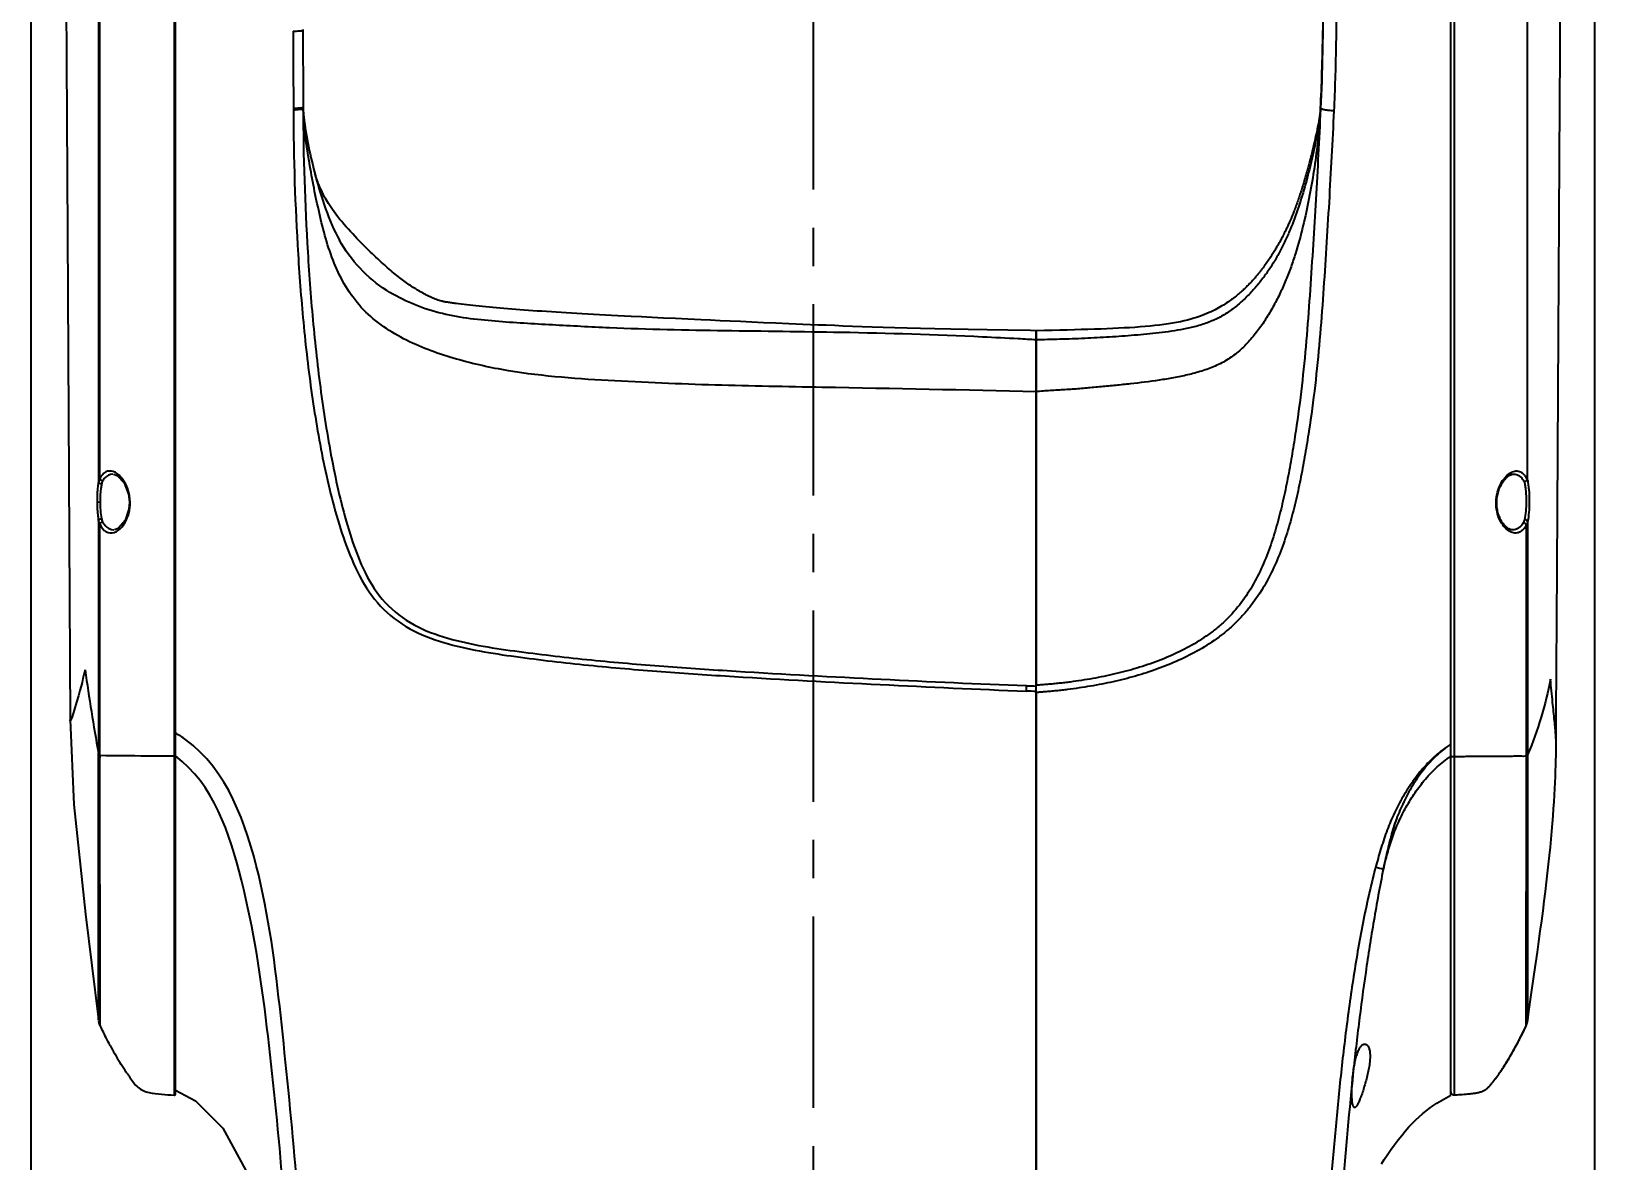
# Model space of a CAD drawing. Header units: millimetres. Extents: x 4086 to 8300, y 123 to 1549.
# Drawn here: x 7121.6 to 7182.9, y 770.7 to 814.9 of the extents above; entities that cross this region are included whole.
import ezdxf

# ---------------------------------------------------------------- set-up
doc = ezdxf.new("R2010")
doc.units = ezdxf.units.MM
doc.linetypes.add('CENTER', pattern=[0.6, 0.375, -0.075, 0.075, -0.075])
for name, color, linetype in [('中心线', 7, 'Continuous'), ('外形图', 7, 'Continuous'), ('尺寸标注', 7, 'Continuous')]:
    doc.layers.add(name, color=color, linetype=linetype)
doc.styles.add('思源黑', font='SourceHanSansCN-Normal.ttf')
doc.dimstyles.new('尺寸标注_1_4比例', dxfattribs={"dimtxt": 7, "dimasz": 6, "dimexe": 2, "dimexo": 1.5, "dimgap": 1, "dimtad": 1, "dimdec": 1, "dimlfac": 4, "dimdsep": 46, "dimtxsty": '思源黑', "dimcen": 0.09, "dimadec": 0, "dimazin": 0, "dimtp": 0.01, "dimtm": 0.01, "dimtfac": 1, "dimtdec": 1, "dimtofl": 0, "dimtmove": 0, "dimatfit": 3, "dimfxl": 1, "dimtolj": 1, "dimarcsym": 0})

# ---------------------------------------------------------------- blocks, each defined once
blk = doc.blocks.new('*D990')
at = {"layer": 'Defpoints', "color": 0}
for p in [(7182.866, 882.152), (7182.866, 707.18), (7121.564, 706.117)]:
    blk.add_point(p, dxfattribs=at)
at = {"layer": '尺寸标注', "color": 0, "lineweight": -2}
for p, q in [((7121.564, 707.617), (7121.564, 884.152)), ((7182.866, 708.68), (7182.866, 884.152)), ((7127.564, 882.152), (7176.866, 882.152))]:
    blk.add_line(p, q, dxfattribs=at)
at = {"layer": '尺寸标注', "color": 0}
for points in [[(7127.564, 883.152), (7127.564, 881.152), (7121.564, 882.152)], [(7176.866, 881.152), (7176.866, 883.152), (7182.866, 882.152)]]:
    blk.add_solid(points, dxfattribs=at)
at = {"layer": '尺寸标注', "color": 0, "insert": (7152.215, 886.777), "char_height": 7, "attachment_point": 5, "style": '思源黑'}
blk.add_mtext('\\A1;245.2', dxfattribs=at)

msp = doc.modelspace()

# ---------------------------------------------------------------- linework, layer by layer
at = {"layer": '中心线', "linetype": 'CENTER', "ltscale": 20}
msp.add_line((7152.2176, 840.2368), (7152.2176, 620.6318), dxfattribs=at)
at = {"layer": '外形图'}
for p, q in [((7127.1654, 844.8598), (7127.1654, 773.2327)), ((7127.2176, 773.2833), (7127.2176, 844.859)), ((7177.2176, 773.2315), (7177.2176, 844.8616)), ((7177.3491, 844.8563), (7177.3491, 786.5014)), ((7124.1989, 830.6797), (7124.2013, 797.2666)), ((7124.2522, 797.4026), (7124.2503, 820.2984)), ((7131.8432, 811.9241), (7131.8436, 811.8641)), ((7132.2252, 811.9844), (7132.2256, 811.9243)), ((7172.0855, 811.6483), (7172.0808, 811.6183)), ((7172.0894, 811.6745), (7172.0855, 811.6483)), ((7172.093, 811.6996), (7172.0894, 811.6745)), ((7172.0961, 811.7212), (7172.093, 811.6996)), ((7172.0989, 811.742), (7172.0961, 811.7212)), ((7172.1012, 811.7598), (7172.0989, 811.742)), ((7172.1034, 811.7769), (7172.1012, 811.7598)), ((7172.1054, 811.7934), (7172.1034, 811.7769)), ((7172.1171, 811.9243), (7172.1044, 811.6589)), ((7172.107, 811.8072), (7172.1054, 811.7934)), ((7172.1084, 811.8204), (7172.107, 811.8072)), ((7172.1098, 811.833), (7172.1084, 811.8204)), ((7172.117, 811.9229), (7172.1095, 811.7811)), ((7172.111, 811.8448), (7172.1098, 811.833)), ((7172.1119, 811.8544), (7172.111, 811.8448)), ((7172.1128, 811.8635), (7172.1119, 811.8544)), ((7172.1135, 811.8721), (7172.1128, 811.8635)), ((7172.1147, 811.8865), (7172.1135, 811.8721)), ((7172.1157, 811.9009), (7172.1147, 811.8865)), ((7172.1166, 811.9138), (7172.1157, 811.9009)), ((7171.9764, 811.0561), (7171.9636, 810.9952)), ((7171.9885, 811.1151), (7171.9764, 811.0561)), ((7171.9999, 811.1719), (7171.9885, 811.1151)), ((7172.0115, 811.2303), (7171.9999, 811.1719)), ((7172.0222, 811.2858), (7172.0115, 811.2303)), ((7172.0323, 811.3388), (7172.0222, 811.2858)), ((7172.0417, 811.3894), (7172.0323, 811.3388)), ((7172.0505, 811.4381), (7172.0417, 811.3894)), ((7172.0587, 811.4848), (7172.0505, 811.4381)), ((7172.0658, 811.5264), (7172.0587, 811.4848)), ((7172.072, 811.5632), (7172.0658, 811.5264)), ((7172.0758, 811.5869), (7172.072, 811.5632)), ((7172.0808, 811.6183), (7172.0758, 811.5869)), ((7171.8424, 810.4542), (7171.8259, 810.3849)), ((7171.8584, 810.5221), (7171.8424, 810.4542)), ((7171.8751, 810.5942), (7171.8584, 810.5221)), ((7171.8913, 810.6649), (7171.8751, 810.5942)), ((7171.9069, 810.7341), (7171.8913, 810.6649)), ((7171.9219, 810.8018), (7171.9069, 810.7341)), ((7171.9364, 810.8679), (7171.9219, 810.8018)), ((7171.9503, 810.9324), (7171.9364, 810.8679)), ((7171.9636, 810.9952), (7171.9503, 810.9324)), ((7171.6818, 809.8117), (7171.6633, 809.7417)), ((7171.6998, 809.8804), (7171.6818, 809.8117)), ((7171.719, 809.9546), (7171.6998, 809.8804)), ((7171.7376, 810.0272), (7171.719, 809.9546)), ((7171.7556, 810.0983), (7171.7376, 810.0272)), ((7171.7729, 810.1678), (7171.7556, 810.0983)), ((7171.7912, 810.2418), (7171.7729, 810.1678)), ((7171.8089, 810.3142), (7171.7912, 810.2418)), ((7171.8259, 810.3849), (7171.8089, 810.3142)), ((7132.6873, 809.3658), (7132.6859, 809.3708)), ((7132.6936, 809.3445), (7132.6873, 809.3658)), ((7171.5112, 809.1951), (7171.4927, 809.1318)), ((7171.5316, 809.2656), (7171.5112, 809.1951)), ((7171.5515, 809.3353), (7171.5316, 809.2656)), ((7171.5667, 809.389), (7171.5515, 809.3353)), ((7171.5858, 809.4571), (7171.5667, 809.389)), ((7171.6045, 809.5244), (7171.5858, 809.4571)), ((7171.6246, 809.598), (7171.6045, 809.5244)), ((7171.6442, 809.6705), (7171.6246, 809.598)), ((7171.6633, 809.7417), (7171.6442, 809.6705)), ((7171.324, 808.5879), (7171.307, 808.5364)), ((7171.3434, 808.6475), (7171.324, 808.5879)), ((7171.3624, 808.7066), (7171.3434, 808.6475)), ((7171.381, 808.7653), (7171.3624, 808.7066)), ((7171.3993, 808.8234), (7171.381, 808.7653)), ((7171.4172, 808.8812), (7171.3993, 808.8234)), ((7171.4347, 808.9385), (7171.4172, 808.8812)), ((7171.4544, 809.0034), (7171.4347, 808.9385)), ((7171.4737, 809.0679), (7171.4544, 809.0034)), ((7171.4927, 809.1318), (7171.4737, 809.0679)), ((7171.1094, 807.9792), (7171.0901, 807.9288)), ((7171.128, 808.0286), (7171.1094, 807.9792)), ((7171.1461, 808.077), (7171.128, 808.0286)), ((7171.1636, 808.1246), (7171.1461, 808.077)), ((7171.1807, 808.1714), (7171.1636, 808.1246)), ((7171.1973, 808.2175), (7171.1807, 808.1714)), ((7171.2167, 808.2721), (7171.1973, 808.2175)), ((7171.2356, 808.326), (7171.2167, 808.2721)), ((7171.254, 808.3793), (7171.2356, 808.326)), ((7171.2721, 808.4321), (7171.254, 808.3793)), ((7171.2897, 808.4845), (7171.2721, 808.4321)), ((7171.307, 808.5364), (7171.2897, 808.4845)), ((7170.8477, 807.3493), (7170.8293, 807.3089)), ((7170.8656, 807.389), (7170.8477, 807.3493)), ((7170.8829, 807.4279), (7170.8656, 807.389)), ((7170.8998, 807.4661), (7170.8829, 807.4279)), ((7170.9161, 807.5036), (7170.8998, 807.4661)), ((7170.9372, 807.5525), (7170.9161, 807.5036)), ((7170.9575, 807.6003), (7170.9372, 807.5525)), ((7170.9771, 807.647), (7170.9575, 807.6003)), ((7171.0188, 807.7486), (7171.0007, 807.704)), ((7171.0364, 807.7923), (7171.0188, 807.7486)), ((7171.0535, 807.8352), (7171.0364, 807.7923)), ((7171.07, 807.8773), (7171.0535, 807.8352)), ((7171.0901, 807.9288), (7171.07, 807.8773)), ((7170.5518, 806.7513), (7170.5326, 806.7157)), ((7170.5706, 806.7863), (7170.5518, 806.7513)), ((7170.5889, 806.8207), (7170.5706, 806.7863)), ((7170.6068, 806.8547), (7170.5889, 806.8207)), ((7170.6242, 806.8882), (7170.6068, 806.8547)), ((7170.6412, 806.9211), (7170.6242, 806.8882)), ((7170.6578, 806.9536), (7170.6412, 806.9211)), ((7170.6819, 807.0014), (7170.6578, 806.9536)), ((7170.7052, 807.0482), (7170.6819, 807.0014)), ((7170.7277, 807.094), (7170.7052, 807.0482)), ((7170.7494, 807.1388), (7170.7277, 807.094)), ((7170.7704, 807.1827), (7170.7494, 807.1388)), ((7170.7907, 807.2256), (7170.7704, 807.1827)), ((7170.8103, 807.2677), (7170.7907, 807.2256)), ((7170.8293, 807.3089), (7170.8103, 807.2677)), ((7170.1933, 806.1459), (7170.1653, 806.1031)), ((7170.2206, 806.1883), (7170.1933, 806.1459)), ((7170.2473, 806.2302), (7170.2206, 806.1883)), ((7170.2734, 806.2717), (7170.2473, 806.2302)), ((7170.2988, 806.3128), (7170.2734, 806.2717)), ((7170.3237, 806.3534), (7170.2988, 806.3128)), ((7170.348, 806.3935), (7170.3237, 806.3534)), ((7170.3717, 806.4332), (7170.348, 806.3935)), ((7170.3949, 806.4725), (7170.3717, 806.4332)), ((7170.4175, 806.5113), (7170.3949, 806.4725)), ((7170.4396, 806.5496), (7170.4175, 806.5113)), ((7170.4612, 806.5874), (7170.4396, 806.5496)), ((7170.5128, 806.6797), (7170.4925, 806.6432)), ((7170.5326, 806.7157), (7170.5128, 806.6797)), ((7169.9826, 805.8369), (7169.9492, 805.7906)), ((7170.0151, 805.8825), (7169.9826, 805.8369)), ((7170.0466, 805.9276), (7170.0151, 805.8825)), ((7170.0774, 805.9722), (7170.0466, 805.9276)), ((7170.1074, 806.0163), (7170.0774, 805.9722)), ((7170.1367, 806.0599), (7170.1074, 806.0163)), ((7170.1653, 806.1031), (7170.1367, 806.0599)), ((7138.4238, 804.242), (7138.3211, 804.2546)), ((7138.5311, 804.2291), (7138.4238, 804.242)), ((7138.6427, 804.2162), (7138.5311, 804.2291)), ((7138.7584, 804.2032), (7138.6427, 804.2162)), ((7138.8779, 804.1901), (7138.7584, 804.2032)), ((7139.0009, 804.1771), (7138.8779, 804.1901)), ((7139.1273, 804.164), (7139.0009, 804.1771)), ((7139.2568, 804.151), (7139.1273, 804.164)), ((7139.3894, 804.138), (7139.2568, 804.151)), ((7139.5251, 804.1251), (7139.3894, 804.138)), ((7139.6639, 804.1122), (7139.5251, 804.1251)), ((7139.8059, 804.0993), (7139.6639, 804.1122)), ((7139.9509, 804.0866), (7139.8059, 804.0993)), ((7140.0991, 804.0739), (7139.9509, 804.0866)), ((7140.2504, 804.0612), (7140.0991, 804.0739)), ((7140.4049, 804.0487), (7140.2504, 804.0612)), ((7140.5629, 804.0362), (7140.4049, 804.0487)), ((7140.7244, 804.0238), (7140.5629, 804.0362)), ((7140.8894, 804.0115), (7140.7244, 804.0238)), ((7141.058, 803.9992), (7140.8894, 804.0115)), ((7141.2302, 803.987), (7141.058, 803.9992)), ((7141.406, 803.9748), (7141.2302, 803.987)), ((7141.5856, 803.9627), (7141.406, 803.9748)), ((7141.769, 803.9506), (7141.5856, 803.9627)), ((7141.9564, 803.9385), (7141.769, 803.9506)), ((7142.1478, 803.9264), (7141.9564, 803.9385)), ((7142.3434, 803.9143), (7142.1478, 803.9264)), ((7142.5433, 803.9022), (7142.3434, 803.9143)), ((7142.7476, 803.8901), (7142.5433, 803.9022)), ((7142.9567, 803.8779), (7142.7476, 803.8901)), ((7143.1705, 803.8656), (7142.9567, 803.8779)), ((7143.3894, 803.8533), (7143.1705, 803.8656)), ((7143.6134, 803.8409), (7143.3894, 803.8533)), ((7143.843, 803.8284), (7143.6134, 803.8409)), ((7144.0783, 803.8157), (7143.843, 803.8284)), ((7144.3196, 803.8029), (7144.0783, 803.8157)), ((7144.5671, 803.7899), (7144.3196, 803.8029)), ((7144.8212, 803.7768), (7144.5671, 803.7899)), ((7145.0823, 803.7634), (7144.8212, 803.7768)), ((7145.4879, 803.7429), (7145.0823, 803.7634)), ((7145.9117, 803.7217), (7145.4879, 803.7429)), ((7146.3553, 803.6999), (7145.9117, 803.7217)), ((7146.8209, 803.6772), (7146.3553, 803.6999)), ((7147.3112, 803.6537), (7146.8209, 803.6772)), ((7147.8291, 803.6291), (7147.3112, 803.6537)), ((7148.1918, 803.6121), (7147.8291, 803.6291)), ((7148.5697, 803.5946), (7148.1918, 803.6121)), ((7148.9644, 803.5764), (7148.5697, 803.5946)), ((7149.3781, 803.5575), (7148.9644, 803.5764)), ((7149.8126, 803.5379), (7149.3781, 803.5575)), ((7150.2706, 803.5175), (7149.8126, 803.5379)), ((7150.7555, 803.4962), (7150.2706, 803.5175)), ((7151.2709, 803.4739), (7150.7555, 803.4962)), ((7159.0375, 803.2411), (7158.2934, 803.2543)), ((7161.2863, 803.2086), (7160.9676, 803.2017)), ((7160.9676, 803.2017), (7160.9676, 789.2754)), ((7160.9676, 704.6138), (7160.9676, 803.199)), ((7161.1649, 802.8468), (7160.9676, 802.8424)), ((7125.2018, 797.2325), (7125.3774, 796.7981)), ((7124.1425, 796.486), (7124.2625, 796.4868)), ((7125.3774, 796.7981), (7125.4161, 796.4842)), ((7125.4161, 796.4842), (7125.3956, 796.1993)), ((7125.4398, 796.4847), (7125.4161, 796.4842)), ((7180.2362, 795.7217), (7180.2362, 786.5688)), ((7124.2539, 786.6412), (7124.2526, 795.6169)), ((7180.1811, 795.5832), (7180.1796, 786.5674)), ((7160.9676, 789.0503), (7160.9676, 726.7739)), ((7123.0843, 787.9453), (7123.0843, 787.948)), ((7181.354, 787.049), (7181.3603, 788.1943)), ((7124.1993, 786.5418), (7124.1995, 786.6417)), ((7124.2035, 776.7252), (7124.1994, 786.5418)), ((7124.2542, 786.5425), (7124.2539, 786.6412)), ((7124.2542, 786.5425), (7124.2545, 786.456)), ((7180.1796, 786.5228), (7180.1673, 775.923)), ((7180.1796, 786.5674), (7180.1796, 786.5228)), ((7180.2362, 786.5233), (7180.2335, 776.1382)), ((7180.2362, 786.5688), (7180.2362, 786.5233)), ((7124.2697, 776.5556), (7124.2544, 786.456)), ((7177.3494, 786.5014), (7177.3495, 773.239)), ((7123.6848, 780.3248), (7124.1891, 776.298)), ((7124.2035, 776.1767), (7124.2035, 776.7252)), ((7124.185, 776.3327), (7124.1891, 776.2977)), ((7124.1891, 776.2977), (7124.1948, 776.2502)), ((7124.1948, 776.2502), (7124.2035, 776.1768)), ((7124.2699, 775.9491), (7124.2697, 776.5556)), ((7180.2335, 776.1382), (7180.2561, 776.2963)), ((7180.1667, 775.9218), (7180.1669, 775.9222)), ((7180.1669, 775.9222), (7180.1673, 775.923)), ((7125.3037, 774.1043), (7125.3001, 774.1094)), ((7173.3807, 773.9869), (7173.3806, 773.9858)), ((7173.381, 773.9898), (7173.3807, 773.9869)), ((7173.3807, 773.9858), (7173.3808, 773.9868)), ((7173.3808, 773.9868), (7173.3811, 773.9898)), ((7179.1372, 774.1067), (7179.1441, 774.1165)), ((7179.1441, 774.1166), (7179.1731, 774.1585)), ((7179.1441, 774.1165), (7179.1468, 774.1205))]:
    msp.add_line(p, q, dxfattribs=at)
for points in [[(7122.8459, 830.4899), (7122.8904, 822.8847), (7122.9788, 807.0314), (7123.0843, 787.9452)], [(7181.4826, 809.9185), (7181.4949, 812.0991), (7181.5064, 814.1214), (7181.5169, 815.9495), (7181.5357, 819.231)], [(7181.3603, 788.1943), (7181.381, 791.8593), (7181.3925, 793.9085), (7181.4826, 809.9185)], [(7136.2296, 805.1158), (7136.1758, 805.1553), (7136.1214, 805.1959), (7136.0662, 805.2376), (7136.0104, 805.2805), (7135.9539, 805.3246), (7135.8966, 805.37), (7135.8386, 805.4165), (7135.7798, 805.4643), (7135.7203, 805.5135), (7135.6599, 805.5639), (7135.5987, 805.6157), (7135.5367, 805.6688), (7135.4739, 805.7234), (7135.4102, 805.7793), (7135.3456, 805.8368), (7135.2801, 805.8957), (7135.2137, 805.9561), (7135.1463, 806.0182), (7135.0779, 806.0818), (7135.0085, 806.1471), (7134.9381, 806.2141), (7134.8667, 806.2828), (7134.7942, 806.3534), (7134.7205, 806.4258), (7134.6456, 806.5002), (7134.5695, 806.5767), (7134.4921, 806.6553), (7134.4133, 806.7361), (7134.3331, 806.8194), (7134.2512, 806.9054), (7134.1677, 806.9942), (7134.0825, 807.0863), (7133.996, 807.1814), (7133.9091, 807.2789), (7133.8227, 807.3782), (7133.7379, 807.4783), (7133.6557, 807.5782), (7133.5771, 807.6769), (7133.5029, 807.7733), (7133.4347, 807.8654), (7133.3726, 807.9524), (7133.3163, 808.0342), (7133.2655, 808.1113), (7133.2188, 808.1848), (7133.1758, 808.2549), (7133.1364, 808.3216), (7133.1005, 808.3846), (7133.0677, 808.444), (7133.038, 808.4995), (7133.0111, 808.5513), (7132.9866, 808.5998), (7132.9642, 808.6454), (7132.9437, 808.6883), (7132.9249, 808.7287), (7132.9076, 808.7667), (7132.8916, 808.8026), (7132.877, 808.8363), (7132.8634, 808.8682), (7132.8507, 808.8988), (7132.8385, 808.9288), (7132.8267, 808.9583), (7132.8154, 808.9874), (7132.8045, 809.0159), (7132.794, 809.044), (7132.7832, 809.0735), (7132.7718, 809.1051), (7132.7601, 809.1386), (7132.748, 809.1738), (7132.7358, 809.2104), (7132.7239, 809.247), (7132.7137, 809.2788), (7132.7054, 809.3055), (7132.6987, 809.3273), (7132.6936, 809.3445)], [(7171.0007, 807.704), (7170.9819, 807.6585), (7170.9771, 807.647)], [(7170.4925, 806.6432), (7170.4718, 806.6061), (7170.4612, 806.5874)], [(7169.9492, 805.7906), (7169.9149, 805.7436), (7169.8973, 805.7199), (7169.8794, 805.696), (7169.8613, 805.6719), (7169.8429, 805.6475), (7169.8241, 805.623), (7169.8051, 805.5983), (7169.7857, 805.5733), (7169.766, 805.5481), (7169.7459, 805.5226), (7169.7254, 805.4969), (7169.7046, 805.471), (7169.6833, 805.4448), (7169.6616, 805.4183), (7169.6395, 805.3915), (7169.617, 805.3645), (7169.594, 805.3372), (7169.5705, 805.3096), (7169.5465, 805.2817), (7169.522, 805.2536), (7169.497, 805.2251), (7169.4714, 805.1963), (7169.4453, 805.1673), (7169.4186, 805.138), (7169.3912, 805.1083), (7169.3633, 805.0784), (7169.3347, 805.0482), (7169.3054, 805.0177), (7169.2754, 804.9869), (7169.2447, 804.9558), (7169.2132, 804.9244), (7169.1809, 804.8927), (7169.1478, 804.8607), (7169.1138, 804.8284), (7169.0789, 804.7958), (7169.0431, 804.763), (7169.0063, 804.7298), (7168.9686, 804.6965), (7168.9298, 804.6628), (7168.8899, 804.629), (7168.849, 804.5949), (7168.8069, 804.5607), (7168.7636, 804.5263), (7168.7191, 804.4917), (7168.6732, 804.4569), (7168.626, 804.422), (7168.5772, 804.3868), (7168.5268, 804.3515), (7168.4747, 804.3159), (7168.4208, 804.2802), (7168.3649, 804.2442), (7168.307, 804.208), (7168.2468, 804.1716), (7168.1841, 804.1349), (7168.1188, 804.098), (7168.0506, 804.0609), (7167.9793, 804.0236), (7167.9045, 803.9861), (7167.8261, 803.9484), (7167.7436, 803.9107), (7167.6568, 803.873), (7167.5651, 803.8354), (7167.4683, 803.7981), (7167.366, 803.7611), (7167.2579, 803.7247), (7167.1438, 803.6891), (7167.0237, 803.6544), (7166.8972, 803.6207), (7166.7632, 803.5881), (7166.6211, 803.5567), (7166.4707, 803.5265), (7166.3128, 803.498), (7166.1481, 803.4713), (7165.977, 803.4465), (7165.7999, 803.4235), (7165.6171, 803.4023), (7165.429, 803.383), (7165.2362, 803.3653), (7165.0383, 803.3492), (7164.8349, 803.3345), (7164.6261, 803.3211), (7164.4119, 803.3087), (7164.1918, 803.2973), (7163.9656, 803.2868), (7163.7332, 803.277), (7163.4943, 803.2678), (7163.2486, 803.2592), (7162.9957, 803.2512), (7162.7351, 803.2435), (7162.4659, 803.2362), (7162.1871, 803.2291), (7161.8981, 803.2222), (7161.5983, 803.2154), (7161.2863, 803.2086)], [(7138.3211, 804.2546), (7138.2236, 804.2671), (7138.1767, 804.2732), (7138.1309, 804.2793), (7138.0861, 804.2854), (7138.0423, 804.2915), (7137.9993, 804.2976), (7137.9573, 804.3037), (7137.9181, 804.3095), (7137.8804, 804.3152), (7137.8419, 804.3211), (7137.8073, 804.3267), (7137.7843, 804.3308), (7137.7644, 804.3345), (7137.7453, 804.3384), (7137.7256, 804.3426), (7137.7037, 804.3477), (7137.677, 804.3543), (7137.6432, 804.3633), (7137.6021, 804.3752), (7137.5553, 804.3897), (7137.5053, 804.4063), (7137.4547, 804.4243), (7137.4044, 804.4432), (7137.3545, 804.4629), (7137.3052, 804.4832), (7137.2567, 804.5042), (7137.2088, 804.5257), (7137.1612, 804.5478), (7137.114, 804.5706), (7137.067, 804.5939), (7137.0201, 804.6179), (7136.9732, 804.6426), (7136.9262, 804.6681), (7136.8789, 804.6943), (7136.8313, 804.7214), (7136.7835, 804.7492), (7136.7354, 804.778), (7136.687, 804.8075), (7136.6381, 804.8379), (7136.5889, 804.8692), (7136.5392, 804.9015), (7136.4891, 804.9346), (7136.4384, 804.9688), (7136.3871, 805.0039), (7136.3353, 805.0401), (7136.2828, 805.0774), (7136.2296, 805.1158)], [(7152.7293, 803.4132), (7152.4147, 803.4259), (7152.1127, 803.4384), (7151.822, 803.4505), (7151.5416, 803.4623), (7151.2709, 803.4739)], [(7153.7612, 803.3733), (7153.4009, 803.3869), (7153.0575, 803.4002), (7152.7293, 803.4132)], [(7158.2934, 803.2543), (7157.6149, 803.2666), (7156.9951, 803.2787), (7156.4271, 803.2911), (7155.9037, 803.3042), (7155.4184, 803.3178), (7154.9656, 803.3317), (7154.5408, 803.3456), (7154.1403, 803.3596), (7153.7612, 803.3733)], [(7160.9676, 803.2018), (7160.7421, 803.2069), (7159.8526, 803.2256), (7159.0375, 803.2411)], [(7124.7868, 797.5799), (7124.9263, 797.5256), (7125.2018, 797.2325)], [(7179.0232, 796.4842), (7179.0249, 796.5304), (7179.0285, 796.5828), (7179.0339, 796.6353), (7179.0411, 796.6879), (7179.0502, 796.7404), (7179.0611, 796.7929), (7179.074, 796.8452), (7179.0889, 796.8975), (7179.1057, 796.9495), (7179.1246, 797.0012), (7179.1455, 797.0521), (7179.1683, 797.1022), (7179.1929, 797.1512), (7179.2194, 797.1989), (7179.2476, 797.2449), (7179.2773, 797.289), (7179.3083, 797.3308), (7179.3405, 797.3701), (7179.3734, 797.4065), (7179.407, 797.4398), (7179.4407, 797.4697), (7179.4743, 797.4962), (7179.5076, 797.519), (7179.5402, 797.5383), (7179.5721, 797.5539), (7179.6032, 797.5661), (7179.6339, 797.5748), (7179.6645, 797.5801), (7179.6865, 797.5815)], [(7179.6474, 795.3928), (7179.6245, 795.3943), (7179.5927, 795.3998), (7179.561, 795.4089), (7179.5289, 795.4215), (7179.4963, 795.4378), (7179.4633, 795.4577), (7179.43, 795.4811), (7179.3968, 795.5081), (7179.3638, 795.5384), (7179.3314, 795.5719), (7179.2999, 795.6083), (7179.2694, 795.6474), (7179.2403, 795.6889), (7179.2127, 795.7325), (7179.1868, 795.7779), (7179.1627, 795.8247), (7179.1404, 795.8729), (7179.1201, 795.922), (7179.1017, 795.972), (7179.0853, 796.0226), (7179.0709, 796.0736), (7179.0585, 796.1249), (7179.0479, 796.1765), (7179.0393, 796.2284), (7179.0325, 796.2805), (7179.0275, 796.3327), (7179.0243, 796.3851), (7179.0229, 796.4375), (7179.0232, 796.4842)], [(7125.3956, 796.1993), (7125.244, 795.7592), (7124.9739, 795.4533), (7124.8264, 795.3945)], [(7123.0843, 787.948), (7123.2304, 784.6266), (7123.6848, 780.3248)], [(7180.3653, 777.0662), (7180.4946, 777.9679), (7180.557, 778.4051), (7180.6177, 778.8332), (7180.6764, 779.2522), (7180.733, 779.6622), (7180.7873, 780.0633), (7180.8391, 780.4555), (7180.8884, 780.8388), (7180.9351, 781.2133), (7180.9791, 781.579), (7181.0204, 781.9359), (7181.0591, 782.2838), (7181.095, 782.6228), (7181.1281, 782.9526), (7181.1586, 783.2731), (7181.1864, 783.5842), (7181.2117, 783.8859), (7181.2344, 784.1783), (7181.2548, 784.4613), (7181.2728, 784.7349), (7181.2886, 784.9987), (7181.3023, 785.2519), (7181.3139, 785.4942), (7181.3238, 785.7253), (7181.3319, 785.9458), (7181.3385, 786.156), (7181.3437, 786.3561), (7181.3478, 786.5462), (7181.3507, 786.7261), (7181.3527, 786.8959), (7181.3539, 787.049)], [(7180.2561, 776.2963), (7180.2991, 776.6014), (7180.3653, 777.0662)], [(7180.1667, 775.9218), (7180.1806, 775.9519), (7180.1954, 775.9885), (7180.2082, 776.0258), (7180.2189, 776.0637), (7180.2274, 776.1019), (7180.2335, 776.1378)], [(7179.7876, 775.1777), (7179.8214, 775.2411), (7179.8576, 775.3099), (7179.8931, 775.378), (7179.9278, 775.4451), (7179.9616, 775.5112), (7179.9944, 775.5759), (7180.0263, 775.6391), (7180.0571, 775.7006), (7180.0868, 775.7602), (7180.1154, 775.8178), (7180.1667, 775.9218)], [(7179.1731, 774.1585), (7179.1993, 774.197), (7179.2275, 774.2389), (7179.2576, 774.2842), (7179.2894, 774.3328), (7179.3228, 774.3846), (7179.3578, 774.4394), (7179.3941, 774.4971), (7179.4317, 774.5577), (7179.4703, 774.6209), (7179.5098, 774.6865), (7179.5498, 774.754), (7179.5903, 774.8233), (7179.6308, 774.894), (7179.6714, 774.9657), (7179.7116, 775.0381), (7179.7514, 775.1108), (7179.7876, 775.1777)], [(7127.2176, 773.4279), (7127.998, 773.0021), (7129.0727, 771.9371), (7130.1159, 770.0147), (7130.8717, 766.4994), (7131.4514, 760.7806)], [(7174.5034, 770.534), (7174.6079, 770.7031), (7174.7265, 770.8827), (7174.861, 771.0748), (7175.0078, 771.2755), (7175.1564, 771.4723), (7175.2997, 771.6552), (7175.4394, 771.8245), (7175.578, 771.9823), (7175.7158, 772.1291), (7175.8511, 772.2639), (7175.9824, 772.3863), (7176.1109, 772.4983), (7176.2395, 772.6031), (7176.3729, 772.7045), (7176.5186, 772.8073), (7176.6786, 772.9126), (7176.8515, 773.0197), (7177.0352, 773.128), (7177.2176, 773.2315)]]:
    msp.add_lwpolyline(points, dxfattribs=at)
for centre, radius, start, end in [((7566.7077, 814.5134), 434.8722, 179.943467, 180.341152), ((7573.6523, 814.6322), 441.435, 179.951376, 180.343691), ((7167.0265, 812.1858), 5.0976, 352.767322, 355.447988), ((7156.7918, 812.6792), 15.344, 356.187911, 356.644587), ((7167.4926, 812.1465), 4.6298, 355.475193, 356.693061), ((7167.6597, 812.1365), 4.4625, 356.697385, 357.2563), ((7172.1291, 811.9238), 0.012, 177.286088, 184.192063), ((7150.2879, 620.6588), 182.4979, 87.306739, 89.05116), ((7149.4323, 607.9976), 195.1855, 86.819028, 87.230509), ((7148.1589, 584.8271), 218.391, 86.637673, 86.822765), ((7123.8942, 796.4918), 1.5387, 18.278986, 20.865557), ((7123.7431, 796.4439), 1.6971, 1.377659, 18.2143), ((7123.7892, 796.4544), 1.6509, 354.834098, 1.050602), ((7123.8915, 796.4252), 1.5452, 343.40695, 347.462312), ((7123.7545, 796.4556), 1.6855, 347.466547, 354.901034), ((7202.8475, 800.9753), 79.9433, 187.962489, 190.328659), ((7178.8441, 788.4016), 18.2849, 177.22611, 177.89807), ((7155.6435, 659.5105), 129.6554, 87.646592, 87.821759), ((7165.9672, 932.4636), 143.2795, 267.845399, 268.00034), ((7125.0663, 783.6411), 4.3524, 54.080987, 60.378385), ((7162.0667, 736.3164), 47.4425, 74.714246, 75.091356), ((7179.5224, 776.2397), 0.7184, 345.882394, 348.922128), ((7179.522, 776.2397), 0.7187, 348.923406, 351.844817), ((7105.1998, 786.9022), 75.8018, 351.836322, 351.957016), ((7179.514, 776.2428), 0.7273, 333.917978, 336.708968), ((7179.5168, 776.2415), 0.7242, 336.710308, 338.237991), ((7179.5177, 776.2412), 0.7233, 338.237886, 339.754289), ((7179.519, 776.2407), 0.7219, 339.754491, 341.483951), ((7179.5201, 776.2403), 0.7208, 341.483939, 342.81513), ((7179.521, 776.2401), 0.7198, 342.815407, 344.812156), ((7179.5217, 776.2399), 0.7191, 344.812181, 345.8823), ((7135.4585, 780.9124), 12.2288, 207.963593, 211.512752), ((7134.8517, 780.754), 11.6354, 214.825249, 215.356215), ((7137.3772, 782.5465), 14.7324, 215.358406, 215.826506), ((7127.1676, 773.2827), 0.05, 267.51199, 0), ((7177.3426, 773.3638), 0.125, 180, 273.181841)]:
    msp.add_arc(centre, radius, start, end, dxfattribs=at)
for points, knots in [([(7180.2114, 820.4715), (7180.2112, 820.2349), (7180.2157, 819.8798), (7180.2181, 819.4056), (7180.2174, 819.0485), (7180.2165, 818.6908), (7180.2164, 818.2138), (7180.2167, 817.6175), (7180.2166, 816.9016), (7180.217, 815.9464), (7180.2181, 814.2723), (7180.2189, 811.8765), (7180.2171, 808.9948), (7180.2172, 806.1039), (7180.2177, 803.2048), (7180.217, 800.2994), (7180.2176, 798.3608), (7180.2176, 797.3909)], [0, 0, 0, 0, 0.0307476, 0.0461562, 0.0616453, 0.0771574, 0.0926541, 0.1236469, 0.1546667, 0.1856986, 0.2478051, 0.3722585, 0.4971127, 0.6223688, 0.7480117, 0.8739384, 1, 1, 1, 1]), ([(7172.7375, 816.8505), (7172.7376, 816.0132), (7172.7264, 814.3367), (7172.6766, 812.6606), (7172.6366, 811.8224)], [0, 0, 0, 0, 0.4994658, 1, 1, 1, 1]), ([(7131.8357, 814.9425), (7131.9257, 814.9422), (7132.0205, 814.959), (7132.2176, 814.9664), (7132.2176, 815.0068)], [0, 0, 0, 0, 0.6901177, 1, 1, 1, 1]), ([(7131.8432, 811.9241), (7131.9333, 811.9242), (7132.026, 811.9431), (7132.2253, 811.9445), (7132.2251, 811.9844)], [0, 0, 0, 0, 0.6927258, 1, 1, 1, 1]), ([(7131.8436, 811.8641), (7131.9337, 811.8642), (7132.0264, 811.8831), (7132.2258, 811.8844), (7132.2255, 811.9244)], [0, 0, 0, 0, 0.6928377, 1, 1, 1, 1]), ([(7131.8436, 811.8641), (7131.8444, 809.9737), (7131.9401, 807.1329), (7132.2299, 803.3499), (7132.5675, 800.5117), (7133.0634, 797.6817), (7133.7744, 794.9119), (7134.8139, 792.6531), (7136.3708, 791.4524), (7138.1864, 790.7762), (7140.5622, 790.4073), (7143.4093, 790.0726), (7146.2665, 789.8318), (7150.0783, 789.5748), (7154.8471, 789.3246), (7158.6629, 789.1444), (7160.5715, 789.0722)], [0, 0, 0, 0, 0.1237517, 0.18594, 0.2483195, 0.3108697, 0.3735911, 0.4364134, 0.4680606, 0.4995964, 0.5622848, 0.6248536, 0.6873987, 0.749929, 0.8749653, 1, 1, 1, 1]), ([(7132.2255, 811.9243), (7132.2263, 810.0416), (7132.3209, 807.2121), (7132.6029, 803.4441), (7132.9251, 800.619), (7133.3841, 797.8016), (7134.0384, 795.0533), (7134.9939, 792.7803), (7136.5406, 791.6066), (7138.3383, 790.9536), (7140.6965, 790.6088), (7143.5225, 790.2761), (7146.3617, 790.0405), (7150.1501, 789.7854), (7154.8903, 789.5369), (7158.6833, 789.358), (7160.5805, 789.2865)], [0, 0, 0, 0, 0.124138, 0.1865375, 0.2490768, 0.3116685, 0.3742443, 0.4366378, 0.4679237, 0.4992633, 0.5618568, 0.6244494, 0.6870418, 0.7496341, 0.8748171, 1, 1, 1, 1]), ([(7172.1044, 811.6589), (7172.076, 811.071), (7172.0161, 809.8942), (7171.9173, 808.1274), (7171.8092, 806.3571), (7171.6933, 804.5837), (7171.5613, 802.8082), (7171.3874, 801.034), (7171.1931, 799.5602), (7171.0054, 798.3856), (7170.8486, 797.5072), (7170.6718, 796.6327), (7170.4614, 795.7655), (7170.2059, 794.9106), (7169.8934, 794.0748), (7169.5035, 793.2716), (7169.0195, 792.5206), (7168.527, 791.9607), (7168.0844, 791.5638), (7167.6132, 791.2008), (7166.9809, 790.8072), (7166.1775, 790.418), (7165.3436, 790.0998), (7164.4891, 789.8427), (7163.6204, 789.6394), (7162.8883, 789.5095), (7162.3731, 789.4377), (7162.078, 789.4015), (7161.8563, 789.3774), (7161.6345, 789.3547), (7161.4493, 789.3388), (7161.3011, 789.3277), (7161.19, 789.3187), (7161.0789, 789.3094), (7161.0047, 789.3049), (7160.9676, 789.3029)], [0, 0, 0, 0, 0.0619862, 0.124115, 0.1863865, 0.24879, 0.3113055, 0.373898, 0.4365295, 0.4678529, 0.499178, 0.5305017, 0.5618196, 0.5931293, 0.6244264, 0.6557106, 0.6869847, 0.7182551, 0.733904, 0.7495549, 0.780847, 0.8121465, 0.8434501, 0.874756, 0.9060637, 0.9373729, 0.9530292, 0.9608576, 0.9686859, 0.9765145, 0.9843428, 0.9882571, 0.9921715, 0.9960858, 1, 1, 1, 1]), ([(7172.1018, 811.659), (7172.0896, 811.4755), (7172.0592, 811.1088), (7171.9817, 810.377), (7171.8582, 809.4651), (7171.6701, 808.3768), (7171.4364, 807.2967), (7171.1932, 806.4075), (7170.9606, 805.7075), (7170.7636, 805.1897), (7170.5399, 804.6821), (7170.2872, 804.1873), (7170.0057, 803.7072), (7169.6913, 803.2462), (7169.341, 802.8098), (7168.9473, 802.4084), (7168.4952, 802.0682), (7167.9915, 801.8056), (7167.4567, 801.6108), (7166.9057, 801.4651), (7166.3467, 801.3516), (7165.5956, 801.2291), (7164.8399, 801.1368), (7164.0828, 801.0574), (7163.5144, 801.0018), (7162.9457, 800.9495), (7162.3763, 800.904), (7161.8062, 800.8698), (7161.4261, 800.8482), (7161.2362, 800.8342)], [0, 0, 0, 0, 0.0307475, 0.0614961, 0.1229996, 0.1845197, 0.2460652, 0.3076558, 0.3384835, 0.3693377, 0.400226, 0.4311589, 0.4621465, 0.4932057, 0.5243431, 0.5555715, 0.5869461, 0.6184885, 0.6501552, 0.6818932, 0.7136699, 0.745466, 0.8090792, 0.8408938, 0.8727123, 0.9045337, 0.9363554, 0.9681767, 1, 1, 1, 1]), ([(7172.6366, 811.8224), (7172.6081, 811.2262), (7172.5481, 810.0327), (7172.4486, 808.2411), (7172.3392, 806.4462), (7172.2213, 804.6483), (7172.0873, 802.8483), (7171.9097, 801.0496), (7171.7091, 799.5555), (7171.5139, 798.365), (7171.3501, 797.4749), (7171.1639, 796.589), (7170.9405, 795.7115), (7170.6692, 794.8473), (7170.3371, 794.0043), (7169.9272, 793.1957), (7169.5091, 792.5654), (7169.1262, 792.0986), (7168.8145, 791.7699), (7168.4805, 791.4639), (7168.0076, 791.0887), (7167.3732, 790.6776), (7166.5653, 790.2674), (7165.7251, 789.9291), (7164.8626, 789.6531), (7163.9848, 789.4315), (7163.2444, 789.2867), (7162.6485, 789.1924), (7162.2748, 789.1418), (7161.9752, 789.1066), (7161.7503, 789.0823), (7161.5251, 789.0602), (7161.3747, 789.0485), (7161.2996, 789.0422)], [0, 0, 0, 0, 0.0619685, 0.1240643, 0.1862953, 0.2486554, 0.3111252, 0.3736761, 0.4362791, 0.4675939, 0.4989139, 0.5302371, 0.5615619, 0.5928869, 0.6242096, 0.6555276, 0.6868393, 0.702502, 0.7181641, 0.7338258, 0.7494872, 0.7807962, 0.8121086, 0.8434225, 0.8747371, 0.9060519, 0.9373665, 0.9530248, 0.9686831, 0.9765123, 0.9843416, 0.9921708, 1, 1, 1, 1]), ([(7172.6366, 811.8224), (7172.5712, 811.8251), (7172.4493, 811.8337), (7172.3061, 811.8527), (7172.2123, 811.8732), (7172.1685, 811.8864), (7172.1421, 811.8982), (7172.127, 811.9071), (7172.1176, 811.9165), (7172.1171, 811.923)], [0, 0, 0, 0, 0.3649196, 0.6805484, 0.8045304, 0.8997666, 0.9357994, 0.9640591, 1, 1, 1, 1]), ([(7172.0835, 811.544), (7172.0755, 811.4808), (7172.0391, 811.2279), (7171.9903, 810.977), (7171.9528, 810.789)], [0, 0, 0, 0, 0.2496655, 1, 1, 1, 1]), ([(7171.9542, 810.7887), (7171.896, 810.4802), (7171.7655, 809.8654), (7171.5344, 808.9512), (7171.2612, 808.0477), (7170.9879, 807.3091), (7170.7347, 806.7318), (7170.5247, 806.3073), (7170.2914, 805.8941), (7170.032, 805.4957), (7169.7474, 805.1137), (7169.4379, 804.7501), (7169.1018, 804.4091), (7168.7385, 804.0948), (7168.3416, 803.8202), (7167.9114, 803.5976), (7167.4556, 803.4297), (7166.9851, 803.307), (7166.5072, 803.2152), (7165.8648, 803.1206), (7165.0571, 803.0374), (7164.0856, 802.9646), (7163.1128, 802.9086), (7162.1391, 802.8688), (7161.4897, 802.854), (7161.1649, 802.8468)], [0, 0, 0, 0, 0.0613398, 0.1227131, 0.1841342, 0.2456192, 0.2764049, 0.3072275, 0.3380977, 0.3690258, 0.4000188, 0.4310817, 0.4622224, 0.493451, 0.5247882, 0.5562471, 0.5878123, 0.6194502, 0.6511273, 0.6828239, 0.7462393, 0.8096719, 0.8731111, 0.9365541, 1, 1, 1, 1]), ([(7160.9676, 800.8097), (7158.1706, 800.8744), (7153.9752, 800.9553), (7148.3795, 801.0544), (7144.1903, 801.2247), (7140.6945, 801.4814), (7137.9702, 802.1195), (7136.0195, 802.8631), (7134.3082, 804.1047), (7133.3128, 805.947), (7132.8188, 807.9184), (7132.5551, 809.2458), (7132.4486, 809.9132)], [0, 0, 0, 0, 0.2519594, 0.3779388, 0.5039059, 0.629783, 0.6926274, 0.755222, 0.8171293, 0.878196, 0.9391331, 1, 1, 1, 1]), ([(7153.31, 803.1318), (7151.7904, 803.1588), (7148.7659, 803.1921), (7144.993, 803.2639), (7141.996, 803.4266), (7139.7605, 803.5515), (7137.5337, 803.8023), (7136.1331, 804.3816), (7135.5084, 804.7768)], [0, 0, 0, 0, 0.2531166, 0.5037216, 0.6283669, 0.7528446, 0.8768905, 1, 1, 1, 1]), ([(7125.3319, 797.0398), (7125.2731, 797.1941), (7125.1258, 797.4458), (7124.8217, 797.7113), (7124.4445, 797.7045), (7124.307, 797.5075), (7124.2522, 797.4026)], [0, 0, 0, 0, 0.3284635, 0.5737044, 0.7645911, 1, 1, 1, 1]), ([(7124.7602, 797.5814), (7124.6447, 797.5835), (7124.4783, 797.4892), (7124.3878, 797.3532), (7124.3632, 797.3108)], [0, 0, 0, 0, 0.7023244, 1, 1, 1, 1]), ([(7178.9991, 796.4847), (7179.0019, 796.6128), (7179.0358, 796.8586), (7179.1603, 797.1854), (7179.3284, 797.4408), (7179.4937, 797.5948), (7179.6298, 797.6698), (7179.7267, 797.7009), (7179.8223, 797.7081), (7179.9151, 797.6895), (7180.0027, 797.6446), (7180.0836, 797.5743), (7180.1572, 797.4797), (7180.1982, 797.4057), (7180.2176, 797.3653)], [0, 0, 0, 0, 0.1794311, 0.3436641, 0.4857011, 0.6043114, 0.6555289, 0.7021766, 0.7457137, 0.7883946, 0.8329584, 0.8819715, 0.9373053, 1, 1, 1, 1]), ([(7179.6865, 797.5815), (7179.7257, 797.5822), (7179.8064, 797.5711), (7179.9198, 797.5132), (7180.0213, 797.4166), (7180.0757, 797.3343), (7180.101, 797.2884)], [0, 0, 0, 0, 0.2203025, 0.4491452, 0.7048989, 1, 1, 1, 1]), ([(7124.1995, 797.2668), (7124.1892, 797.2094), (7124.1521, 796.9508), (7124.1411, 796.6889), (7124.1425, 796.486)], [0, 0, 0, 0, 0.2231289, 1, 1, 1, 1]), ([(7124.2522, 797.4026), (7124.2396, 797.3825), (7124.2182, 797.3383), (7124.2048, 797.2912), (7124.1995, 797.2668)], [0, 0, 0, 0, 0.4875192, 1, 1, 1, 1]), ([(7124.3193, 797.1882), (7124.2923, 797.1913), (7124.2464, 797.2098), (7124.2052, 797.2455), (7124.1995, 797.2668)], [0, 0, 0, 0, 0.5513957, 1, 1, 1, 1]), ([(7124.2522, 797.4026), (7124.2605, 797.3789), (7124.2957, 797.3405), (7124.3398, 797.3164), (7124.3632, 797.3108)], [0, 0, 0, 0, 0.5093418, 1, 1, 1, 1]), ([(7124.3193, 797.1882), (7124.309, 797.1366), (7124.2723, 796.9046), (7124.2611, 796.6691), (7124.2625, 796.4868)], [0, 0, 0, 0, 0.223756, 1, 1, 1, 1]), ([(7124.3632, 797.3108), (7124.3526, 797.2924), (7124.3347, 797.2524), (7124.3237, 797.2101), (7124.3193, 797.1882)], [0, 0, 0, 0, 0.4877056, 1, 1, 1, 1]), ([(7180.101, 797.2884), (7180.1138, 797.2907), (7180.139, 797.2979), (7180.1719, 797.3174), (7180.1975, 797.341), (7180.2119, 797.3574), (7180.2176, 797.3653)], [0, 0, 0, 0, 0.2729471, 0.5435896, 0.7948394, 1, 1, 1, 1]), ([(7180.101, 797.2884), (7180.1154, 797.233), (7180.1398, 797.1125), (7180.1737, 796.8454), (7180.1817, 796.6331), (7180.1806, 796.4868)], [0, 0, 0, 0, 0.2125636, 0.4563776, 1, 1, 1, 1]), ([(7180.2176, 797.3909), (7180.2327, 797.3288), (7180.2582, 797.1931), (7180.2934, 796.8916), (7180.3017, 796.6517), (7180.3006, 796.486)], [0, 0, 0, 0, 0.210587, 0.4541492, 1, 1, 1, 1]), ([(7124.1425, 796.486), (7124.1438, 796.2992), (7124.1565, 796.0568), (7124.1903, 795.8172), (7124.1995, 795.7629)], [0, 0, 0, 0, 0.7723018, 1, 1, 1, 1]), ([(7180.1811, 795.5832), (7180.1603, 795.5448), (7180.1169, 795.4745), (7180.0405, 795.3853), (7179.9575, 795.3196), (7179.8687, 795.2784), (7179.7755, 795.2625), (7179.68, 795.2711), (7179.5837, 795.3029), (7179.4497, 795.378), (7179.2886, 795.5319), (7179.1294, 795.7877), (7179.019, 796.1144), (7178.9964, 796.3582), (7178.9991, 796.4847)], [0, 0, 0, 0, 0.0618758, 0.1167872, 0.1658139, 0.2107952, 0.2541399, 0.2983519, 0.3454776, 0.3968836, 0.5151503, 0.6565839, 0.820571, 1, 1, 1, 1]), ([(7180.1806, 796.4868), (7180.1797, 796.365), (7180.1689, 796.1349), (7180.1383, 795.9063), (7180.1164, 795.8003)], [0, 0, 0, 0, 0.5293388, 1, 1, 1, 1]), ([(7180.3006, 796.486), (7180.2997, 796.3505), (7180.2889, 796.0946), (7180.2582, 795.84), (7180.2362, 795.7217)], [0, 0, 0, 0, 0.529557, 1, 1, 1, 1]), ([(7124.1995, 795.7629), (7124.2053, 795.7834), (7124.2476, 795.8167), (7124.2925, 795.834), (7124.3193, 795.8373)], [0, 0, 0, 0, 0.4409259, 1, 1, 1, 1]), ([(7124.2526, 795.6169), (7124.2398, 795.6388), (7124.2182, 795.6864), (7124.2048, 795.7368), (7124.1995, 795.7629)], [0, 0, 0, 0, 0.4878309, 1, 1, 1, 1]), ([(7124.2526, 795.6169), (7124.3104, 795.4992), (7124.4495, 795.2789), (7124.8566, 795.2495), (7125.1808, 795.5389), (7125.3219, 795.8152), (7125.3723, 795.984)], [0, 0, 0, 0, 0.243175, 0.4330729, 0.6734133, 1, 1, 1, 1]), ([(7124.2526, 795.6169), (7124.2606, 795.6388), (7124.2958, 795.6761), (7124.339, 795.7006), (7124.3635, 795.7069)], [0, 0, 0, 0, 0.4788643, 1, 1, 1, 1]), ([(7124.3193, 795.8373), (7124.3237, 795.8141), (7124.3348, 795.7693), (7124.3528, 795.7266), (7124.3635, 795.7069)], [0, 0, 0, 0, 0.5118355, 1, 1, 1, 1]), ([(7124.3635, 795.7069), (7124.3901, 795.6581), (7124.4866, 795.5035), (7124.6708, 795.3906), (7124.7991, 795.3929)], [0, 0, 0, 0, 0.3020468, 1, 1, 1, 1]), ([(7180.1164, 795.8003), (7180.1141, 795.7891), (7180.1039, 795.7462), (7180.0872, 795.7046), (7180.0704, 795.6766)], [0, 0, 0, 0, 0.258828, 1, 1, 1, 1]), ([(7180.2362, 795.7217), (7180.2307, 795.7428), (7180.2029, 795.771), (7180.1582, 795.792), (7180.1307, 795.7985), (7180.1164, 795.8003)], [0, 0, 0, 0, 0.4387813, 0.7119316, 1, 1, 1, 1]), ([(7180.2362, 795.7217), (7180.2334, 795.709), (7180.2211, 795.6608), (7180.201, 795.6142), (7180.1811, 795.5832)], [0, 0, 0, 0, 0.2596908, 1, 1, 1, 1]), ([(7180.0704, 795.6766), (7180.0437, 795.632), (7179.9867, 795.5521), (7179.8827, 795.4587), (7179.7679, 795.4029), (7179.6868, 795.3922), (7179.6474, 795.3928)], [0, 0, 0, 0, 0.2927052, 0.5482568, 0.7783726, 1, 1, 1, 1]), ([(7180.1811, 795.5832), (7180.1774, 795.594), (7180.1535, 795.6378), (7180.1072, 795.6671), (7180.0704, 795.6766)], [0, 0, 0, 0, 0.2308209, 1, 1, 1, 1]), ([(7123.6749, 789.9012), (7123.5445, 789.3732), (7123.5214, 789.2187), (7123.0848, 787.8072), (7123.0843, 787.9453)], [0, 0, 0, 0, 0.7974568, 1, 1, 1, 1]), ([(7161.2996, 789.0422), (7161.2719, 789.0398), (7161.2166, 789.0352), (7161.1338, 789.0276), (7161.0507, 789.0213), (7160.9953, 789.0196), (7160.9676, 789.0177)], [0, 0, 0, 0, 0.2500007, 0.5000045, 0.7500002, 1, 1, 1, 1]), ([(7181.1297, 789.5368), (7181.0331, 789.0346), (7180.7824, 788.0288), (7180.4338, 787.0531), (7180.2362, 786.5688)], [0, 0, 0, 0, 0.4943796, 1, 1, 1, 1]), ([(7181.3539, 787.0492), (7181.3541, 787.0937), (7181.3498, 787.2007), (7181.3365, 787.3877), (7181.3155, 787.6274), (7181.275, 788.0477), (7181.2097, 788.6896), (7181.1572, 789.2347), (7181.1297, 789.5368)], [0, 0, 0, 0, 0.0533744, 0.1285577, 0.2251093, 0.3423839, 0.6356429, 1, 1, 1, 1]), ([(7132.3349, 764.2097), (7132.2328, 766.1761), (7131.9902, 770.0991), (7131.3913, 776.0237), (7130.7331, 781.8084), (7129.2494, 785.9863), (7127.6196, 787.1659)], [0, 0, 0, 0, 0.2483469, 0.4966555, 0.7462579, 1, 1, 1, 1]), ([(7124.2542, 786.5425), (7124.2434, 786.5424), (7124.2252, 786.5422), (7124.2069, 786.542), (7124.1994, 786.5418)], [0, 0, 0, 0, 0.5863247, 1, 1, 1, 1]), ([(7124.2539, 786.6412), (7124.2433, 786.6414), (7124.2252, 786.6417), (7124.2071, 786.6421), (7124.1995, 786.6423)], [0, 0, 0, 0, 0.5842556, 1, 1, 1, 1]), ([(7127.1654, 786.5258), (7126.8058, 786.5259), (7125.8354, 786.5247), (7124.865, 786.5346), (7124.2542, 786.5425)], [0, 0, 0, 0, 0.370547, 1, 1, 1, 1]), ([(7131.7856, 764.1779), (7131.6806, 766.1362), (7131.4355, 770.042), (7130.8463, 775.9248), (7130.039, 781.4745), (7128.694, 785.4354), (7127.2176, 786.5308)], [0, 0, 0, 0, 0.2543855, 0.5087055, 0.7615413, 1, 1, 1, 1]), ([(7177.2176, 786.9865), (7177.1155, 786.9225), (7176.9164, 786.786), (7176.5427, 786.481), (7176.12, 786.0491), (7175.6786, 785.475), (7175.3591, 784.9631), (7175.1301, 784.5388), (7174.9709, 784.214), (7174.8255, 783.8827), (7174.6954, 783.5452), (7174.578, 783.203), (7174.4328, 782.7431), (7174.3347, 782.3949), (7174.2727, 782.1619)], [0, 0, 0, 0, 0.0624911, 0.1249869, 0.249919, 0.3748834, 0.499866, 0.5623757, 0.624887, 0.6874, 0.7499156, 0.8124352, 0.8749568, 1, 1, 1, 1]), ([(7177.2176, 786.9868), (7177.0193, 786.8548), (7176.6456, 786.5549), (7176.1632, 786.0244), (7175.8203, 785.5353), (7175.5781, 785.1244), (7175.4115, 784.8076), (7175.2602, 784.4834), (7175.1225, 784.153), (7175.0027, 783.8158), (7174.9015, 783.4726), (7174.8104, 783.1268), (7174.6975, 782.6636), (7174.6222, 782.314), (7174.5741, 782.0806)], [0, 0, 0, 0, 0.1249013, 0.2498529, 0.3748464, 0.4373743, 0.4999055, 0.5624387, 0.6249721, 0.6874983, 0.7500166, 0.8125276, 0.8750302, 1, 1, 1, 1]), ([(7174.5741, 782.0806), (7174.6254, 782.2917), (7174.7072, 782.6076), (7174.8303, 783.0251), (7174.9315, 783.3364), (7175.0463, 783.6437), (7175.1768, 783.9452), (7175.3191, 784.2417), (7175.5256, 784.6299), (7175.8146, 785.0997), (7176.216, 785.6293), (7176.6787, 786.1117), (7177.0309, 786.3883), (7177.2176, 786.5113)], [0, 0, 0, 0, 0.123427, 0.1853, 0.2472822, 0.3093583, 0.3715442, 0.433828, 0.496208, 0.6212299, 0.7467642, 0.8729955, 1, 1, 1, 1]), ([(7177.3494, 786.5014), (7177.3409, 786.5014), (7177.3243, 786.5014), (7177.3001, 786.5015), (7177.2776, 786.5016), (7177.2578, 786.5017), (7177.2433, 786.5018), (7177.2337, 786.5019), (7177.2281, 786.502), (7177.2238, 786.5022), (7177.2204, 786.5021), (7177.2189, 786.5025), (7177.2176, 786.5022), (7177.2176, 786.5024)], [0, 0, 0, 0, 0.1920994, 0.3784226, 0.5513058, 0.7036385, 0.8291559, 0.8801968, 0.9226971, 0.9562193, 0.9804196, 0.9950529, 1, 1, 1, 1]), ([(7180.1796, 786.5228), (7180.1033, 786.5084), (7179.9835, 786.5194), (7179.8235, 786.5193), (7179.6966, 786.5148), (7179.5643, 786.5132), (7179.4259, 786.5119), (7179.2817, 786.5099), (7179.0789, 786.5077), (7178.8622, 786.505), (7178.6182, 786.5034), (7178.4356, 786.5019), (7178.271, 786.5017), (7178.0965, 786.5034), (7177.9211, 786.5057), (7177.7454, 786.5), (7177.5697, 786.4905), (7177.4367, 786.4902), (7177.3494, 786.5014)], [0, 0, 0, 0, 0.0822852, 0.1252432, 0.1699409, 0.2167119, 0.265575, 0.3165334, 0.3695587, 0.4805942, 0.5461292, 0.628248, 0.6741031, 0.7205099, 0.8132981, 0.859923, 0.9067281, 1, 1, 1, 1]), ([(7180.2362, 786.5688), (7180.2327, 786.5687), (7180.2138, 786.5681), (7180.195, 786.5677), (7180.1796, 786.5674)], [0, 0, 0, 0, 0.1852071, 1, 1, 1, 1]), ([(7180.2362, 786.5233), (7180.2327, 786.5233), (7180.2138, 786.523), (7180.1949, 786.5229), (7180.1796, 786.5228)], [0, 0, 0, 0, 0.1849454, 1, 1, 1, 1]), ([(7174.2727, 782.1619), (7174.1762, 781.7992), (7173.999, 781.0695), (7173.6914, 779.5999), (7173.3756, 777.7494), (7173.073, 775.5175), (7172.825, 773.279), (7172.6166, 771.0365), (7172.3798, 768.0431), (7172.2402, 765.7952), (7172.1598, 764.296)], [0, 0, 0, 0, 0.0624985, 0.1249989, 0.2499949, 0.3749951, 0.4999968, 0.6249994, 0.7500023, 1, 1, 1, 1]), ([(7174.5741, 782.0806), (7174.5061, 781.7466), (7174.3777, 781.0771), (7174.1426, 779.7339), (7173.8785, 778.0495), (7173.6519, 776.3593), (7173.5206, 775.2585), (7173.4631, 774.75), (7173.4346, 774.4957), (7173.4069, 774.2413), (7173.3897, 774.0716), (7173.3807, 773.9869)], [0, 0, 0, 0, 0.1249426, 0.2498791, 0.4998273, 0.7498889, 0.8749468, 0.9062126, 0.9374806, 0.9687442, 1, 1, 1, 1]), ([(7124.1728, 776.4478), (7124.1733, 776.4354), (7124.1779, 776.3971), (7124.182, 776.3587), (7124.185, 776.3327)], [0, 0, 0, 0, 0.321202, 1, 1, 1, 1]), ([(7124.6574, 775.1782), (7124.5533, 775.3741), (7124.4242, 775.6313), (7124.2984, 775.89), (7124.2698, 775.9491)], [0, 0, 0, 0, 0.7715629, 1, 1, 1, 1]), ([(7179.7875, 775.1777), (7179.8222, 775.2424), (7179.9519, 775.4887), (7180.0762, 775.7378), (7180.1667, 775.9218)], [0, 0, 0, 0, 0.2635007, 1, 1, 1, 1]), ([(7173.3811, 773.9898), (7173.3901, 774.0724), (7173.4108, 774.2342), (7173.451, 774.4678), (7173.4998, 774.6816), (7173.5563, 774.8679), (7173.6196, 775.0205), (7173.6804, 775.1223), (7173.7328, 775.1808), (7173.7702, 775.2109), (7173.8083, 775.2298), (7173.8346, 775.2347), (7173.8471, 775.2349)], [0, 0, 0, 0, 0.1799162, 0.3528869, 0.5126677, 0.6541384, 0.773675, 0.8695676, 0.9089121, 0.9430662, 0.9729438, 1, 1, 1, 1]), ([(7173.8471, 775.2349), (7173.8592, 775.2351), (7173.8842, 775.2315), (7173.9196, 775.2138), (7173.952, 775.1844), (7173.9939, 775.126), (7174.0332, 775.0217), (7174.0578, 774.8655), (7174.06, 774.675), (7174.0399, 774.4586), (7174.0009, 774.2259), (7173.9655, 774.0673), (7173.946, 773.9868)], [0, 0, 0, 0, 0.0268744, 0.0551731, 0.0868878, 0.1234756, 0.2144703, 0.331824, 0.4744822, 0.6379435, 0.8155412, 1, 1, 1, 1]), ([(7179.3182, 774.3774), (7179.3563, 774.4366), (7179.521, 774.6984), (7179.6746, 774.9672), (7179.7875, 775.1777)], [0, 0, 0, 0, 0.2276494, 1, 1, 1, 1]), ([(7125.3001, 774.1094), (7125.2809, 774.137), (7125.189, 774.2721), (7125.101, 774.4099), (7125.0331, 774.5205)], [0, 0, 0, 0, 0.2058641, 1, 1, 1, 1]), ([(7179.1468, 774.1205), (7179.1596, 774.1389), (7179.218, 774.2237), (7179.2746, 774.3097), (7179.3182, 774.3774)], [0, 0, 0, 0, 0.2177514, 1, 1, 1, 1]), ([(7125.4323, 773.9232), (7125.5286, 773.7896), (7125.7059, 773.5015), (7126.1831, 773.3025), (7126.6728, 773.2713), (7127.0009, 773.2399), (7127.1654, 773.2327)], [0, 0, 0, 0, 0.2509688, 0.498202, 0.7490814, 1, 1, 1, 1]), ([(7173.3807, 773.9869), (7173.209, 772.371), (7172.9268, 769.1326), (7172.7237, 765.8886), (7172.637, 764.2659)], [0, 0, 0, 0, 0.4999866, 1, 1, 1, 1]), ([(7173.4522, 772.7457), (7173.4453, 772.7458), (7173.4298, 772.7511), (7173.4116, 772.7713), (7173.396, 772.8017), (7173.3823, 772.843), (7173.3705, 772.8949), (7173.3607, 772.9573), (7173.3529, 773.0295), (7173.3449, 773.1436), (7173.3411, 773.3053), (7173.345, 773.5174), (7173.3577, 773.7474), (7173.3719, 773.9054), (7173.3807, 773.9858)], [0, 0, 0, 0, 0.0163552, 0.0362899, 0.0626486, 0.0965643, 0.1383699, 0.1880155, 0.2452288, 0.3095846, 0.4574435, 0.6262065, 0.8094157, 1, 1, 1, 1]), ([(7173.946, 773.9868), (7173.9073, 773.8274), (7173.8426, 773.5972), (7173.7483, 773.3067), (7173.6814, 773.1211), (7173.6263, 772.9861), (7173.5834, 772.8965), (7173.5547, 772.8438), (7173.5273, 772.8016), (7173.4979, 772.7659), (7173.4696, 772.7454), (7173.4522, 772.7457)], [0, 0, 0, 0, 0.3630332, 0.5285421, 0.6756744, 0.7993233, 0.8509947, 0.8953421, 0.9321308, 0.9613859, 1, 1, 1, 1]), ([(7177.3495, 773.239), (7177.4337, 773.2436), (7177.6148, 773.256), (7177.8453, 773.2724), (7178.039, 773.2926), (7178.18, 773.3122), (7178.3114, 773.3373), (7178.4317, 773.3704), (7178.5416, 773.4181), (7178.6413, 773.4866), (7178.7321, 773.5737), (7178.8179, 773.6732), (7178.9002, 773.7801), (7179.0079, 773.9251), (7179.0869, 774.0349), (7179.1385, 774.1085)], [0, 0, 0, 0, 0.1187591, 0.2557842, 0.3255946, 0.3931732, 0.4563156, 0.5140063, 0.5687037, 0.6243092, 0.6833686, 0.7455023, 0.8093907, 0.8734287, 1, 1, 1, 1])]:
    msp.add_open_spline(points, degree=3, knots=knots, dxfattribs=at)
for points in [[(7172.2176, 816.9405), (7172.2176, 814.8469), (7172.1814, 813.276), (7172.1171, 811.9243)], [(7172.1173, 811.9274), (7172.1597, 812.8199), (7172.1898, 813.8081), (7172.2054, 814.9791)], [(7132.4486, 809.9132), (7132.3423, 810.5792), (7132.2294, 811.2498), (7132.2255, 811.9243)], [(7132.2259, 811.8957), (7132.2278, 811.7919), (7132.2359, 811.6882), (7132.2484, 811.5852)], [(7132.2484, 811.5852), (7132.3433, 810.8048), (7132.503, 810.0308), (7132.7087, 809.272)], [(7132.7087, 809.272), (7132.9431, 808.4071), (7133.2144, 807.5376), (7133.6468, 806.7527)], [(7135.5084, 804.7768), (7134.744, 805.2604), (7134.0838, 805.9595), (7133.6473, 806.7518)], [(7161.2362, 800.8342), (7161.1466, 800.8275), (7161.0569, 800.8205), (7160.9676, 800.8106)], [(7124.2625, 796.4868), (7124.2641, 796.2695), (7124.279, 796.0509), (7124.3193, 795.8373)], [(7124.1988, 795.763), (7124.1994, 792.7227), (7124.1996, 789.6825), (7124.2002, 786.6423)], [(7124.2698, 775.9491), (7124.2386, 776.0141), (7124.1944, 776.0935), (7124.2222, 776.1599)]]:
    msp.add_open_spline(points, degree=3, dxfattribs=at)

# ---------------------------------------------------------------- dimensions: what is measured, and where the dimension line sits
at = {"layer": '尺寸标注'}
dim = msp.add_linear_dim(base=(7182.8659, 882.1522), p1=(7121.5641, 706.1168), p2=(7182.8659, 707.1804), dimstyle='尺寸标注_1_4比例', dxfattribs=at)
dim.commit()
dim.dimension.update_dxf_attribs({"geometry": '*D990', "text_midpoint": (7152.215, 886.7765)})

doc.saveas('drawing.dxf')
